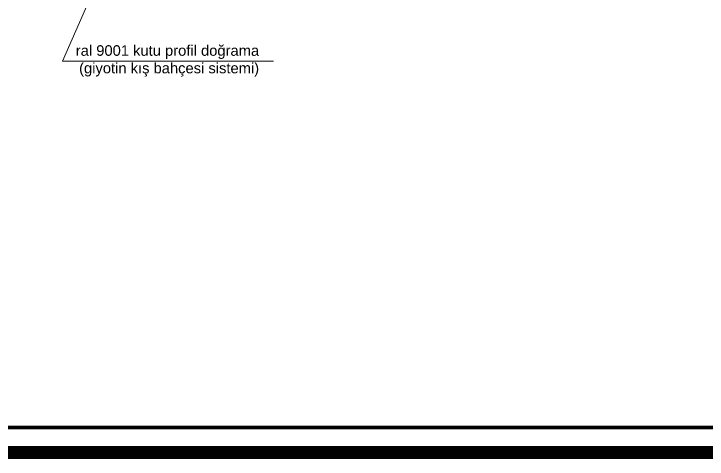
# Model space of a CAD drawing. Header units: millimetres. Extents: x 54215 to 67697, y 23496 to 56611.
# Drawn here: x 57087.9 to 57482.5, y 25019.6 to 25273.1 of the extents above; entities that cross this region are included whole.
import ezdxf

# ---------------------------------------------------------------- set-up
doc = ezdxf.new("R2010")
doc.units = ezdxf.units.MM
doc.layers.add('no3_lejand', color=255, linetype='Continuous', lineweight=13)
doc.layers.add('no3_yazı duvar', color=152, linetype='Continuous', lineweight=0)
doc.styles.get("Standard").update_dxf_attribs({"font": 'arial.ttf'})

msp = doc.modelspace()

# ---------------------------------------------------------------- linework, layer by layer
at = {"color": 252, "const_width": 2.031246480274558}
msp.add_lwpolyline([(58449.65491574195, 25652.06751627151, -0.4142135623730951), (58440.10946119639, 25642.52206172596), (58079.76855210552, 25642.52206172596, 0.4142135623731908), (58055.90491574188, 25618.65842536231), (58055.90491574188, 25386.70704001394, 0.4142135623730474), (58079.76855210552, 25362.8434036503), (58440.10946119639, 25362.8434036503, -0.4142135623731062), (58449.65491574195, 25353.29794910474), (58449.65491574195, 25037.65298595946), (54573.42442282919, 25037.65298595946), (54573.42442282919, 26157.01662232325), (58449.65491574195, 26157.01662232325), (58449.65491574195, 25652.06751627151)], format="xyb", dxfattribs=at)
at = {"layer": 'no3_lejand', "color": 1, "const_width": 7.466201379240463}
msp.add_lwpolyline([(58463.97309756005, 25023.33480414136), (54559.10624101108, 25023.33480414136), (54559.10624101108, 26171.33480414135), (58463.97309756005, 26171.33480414135), (58463.97309756005, 25652.06751627151, -0.4142135623730951), (58440.10946119639, 25628.20387990786), (58079.76855210552, 25628.20387990786, 0.4142135623733349), (58070.22309755997, 25618.65842536231), (58070.22309755997, 25386.70704001394, 0.4142135623729752), (58079.76855210552, 25377.1615854684), (58440.10946119639, 25377.1615854684, -0.4142135623731054), (58463.97309756005, 25353.29794910474), (58463.97309756005, 25023.33480414136)], format="xyb", dxfattribs=at)
at = {"layer": 'no3_yazı duvar'}
msp.add_lwpolyline([(57143.92373380452, 25310.68758025548), (57115.59997161605, 25246.11249482391), (57235.72702456916, 25246.11249482391)], dxfattribs=at)

# ---------------------------------------------------------------- texts
at = {"layer": 'no3_yazı duvar', "insert": (57227.49194942757, 25255.24438095939), "char_height": 6, "width": 108.0230325313969, "attachment_point": 3}
msp.add_mtext(' ral 9001 kutu profil doğrama\\P(giyotin kış bahçesi sistemi)', dxfattribs=at)

doc.saveas('drawing.dxf')
